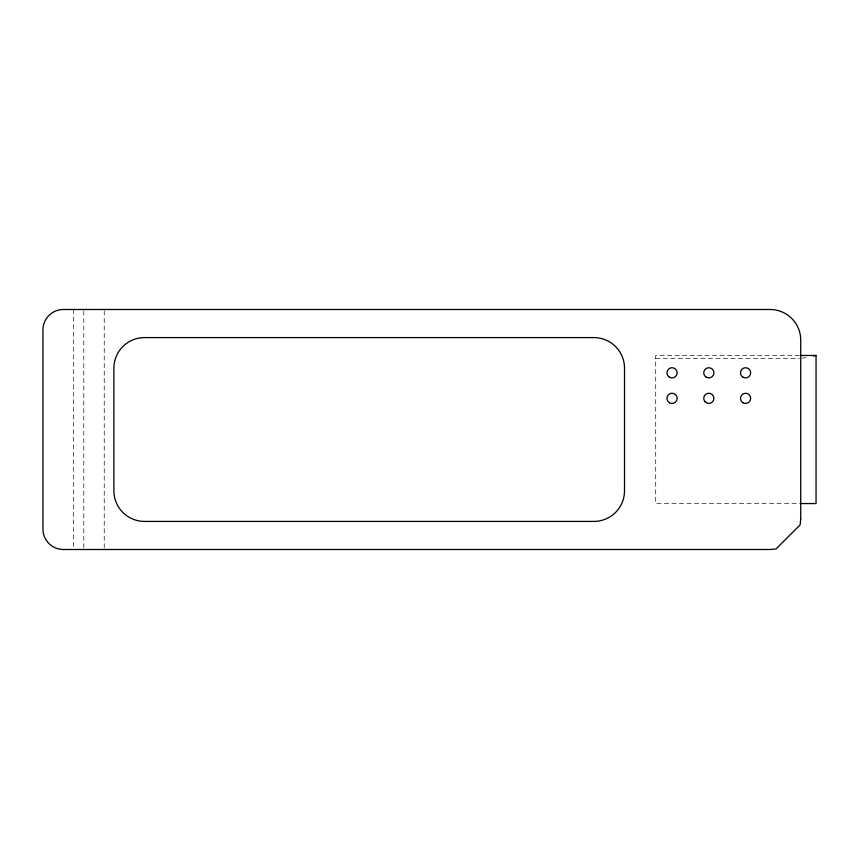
<?xml version="1.0" encoding="UTF-8"?>
<svg xmlns="http://www.w3.org/2000/svg" width="859" height="859" viewBox="0 0 859 859"><rect width="100%" height="100%" fill="white"/><g stroke="black" fill="none" stroke-linecap="round" stroke-linejoin="round"><path stroke-width="0.64" stroke-dasharray="4.29 3.22" d="M802.005 358.321L805.839 357.537M799.396 355.454L655.707 355.454L655.707 503.546L800.728 503.546M655.707 358.579L799.396 358.579M104.229 310.84L104.229 548.16M83.795 310.84L83.795 548.16M73.584 309.498L73.584 548.16"/><path stroke-width="1.29" d="M813.494 355.98L816.05 355.454L816.05 503.546L800.728 503.546M800.728 355.454L816.05 355.454M800.728 518.857L800.137 524.838L776.074 548.912L770.094 549.502L63.373 549.502A20.423 20.423 0 0 1 42.95 529.069L42.95 329.931A20.423 20.423 0 0 1 63.373 309.498L770.094 309.498A30.634 30.634 0 0 1 800.728 340.143L800.728 518.857M593.88 337.587L144.527 337.587A30.634 30.634 0 0 0 113.882 368.221L113.882 490.779A30.634 30.634 0 0 0 144.527 521.413L593.88 521.413A30.634 30.634 0 0 0 624.514 490.779L624.514 368.221A30.634 30.634 0 0 0 593.88 337.587M669.494 402.774A5.111 5.111 0 0 0 677.16 398.351A5.111 5.111 0 0 0 669.494 393.927A5.111 5.111 0 0 0 669.494 402.774M669.494 377.241A5.111 5.111 0 0 0 677.16 372.817A5.111 5.111 0 0 0 669.494 368.393A5.111 5.111 0 0 0 669.494 377.241M704.863 401.582A5.111 5.111 0 0 0 713.593 400.154A5.111 5.111 0 0 0 707.988 393.315A5.111 5.111 0 0 0 704.863 401.582M706.227 377.219A5.111 5.111 0 0 0 713.926 372.86A5.111 5.111 0 0 0 706.302 368.382A5.111 5.111 0 0 0 706.227 377.219M743.024 377.241A5.111 5.111 0 0 0 750.691 372.817A5.111 5.111 0 0 0 743.024 368.393A5.111 5.111 0 0 0 743.024 377.241M743.024 402.774A5.111 5.111 0 0 0 750.691 398.351A5.111 5.111 0 0 0 743.024 393.927A5.111 5.111 0 0 0 743.024 402.774"/></g></svg>
